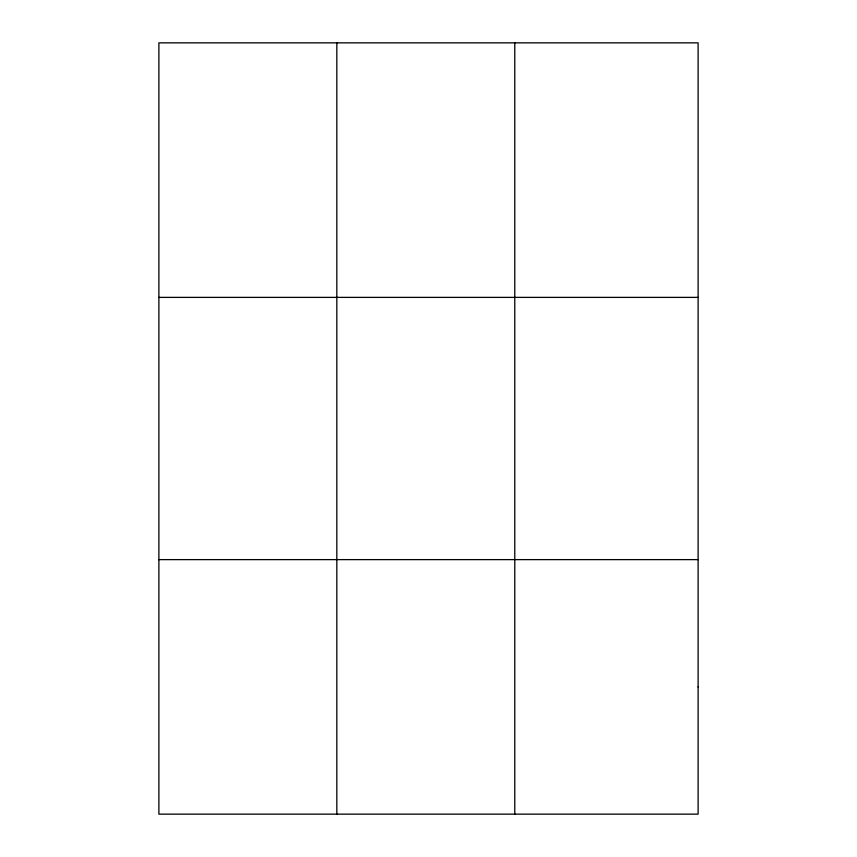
<?xml version="1.0" encoding="UTF-8"?>
<svg xmlns="http://www.w3.org/2000/svg" width="857" height="857" viewBox="0 0 857 857"><rect width="100%" height="100%" fill="white"/><g stroke="black" fill="none" stroke-linecap="round" stroke-linejoin="round"><path stroke-width="1.29" d="M336.833 42.85L336.833 814.15M514.778 42.85L514.778 814.15M158.888 297.379L698.112 297.379M158.888 559.621L698.112 559.621M698.112 686.886L698.112 814.15L158.888 814.15L158.888 42.85L698.112 42.85L698.112 686.886"/></g></svg>
